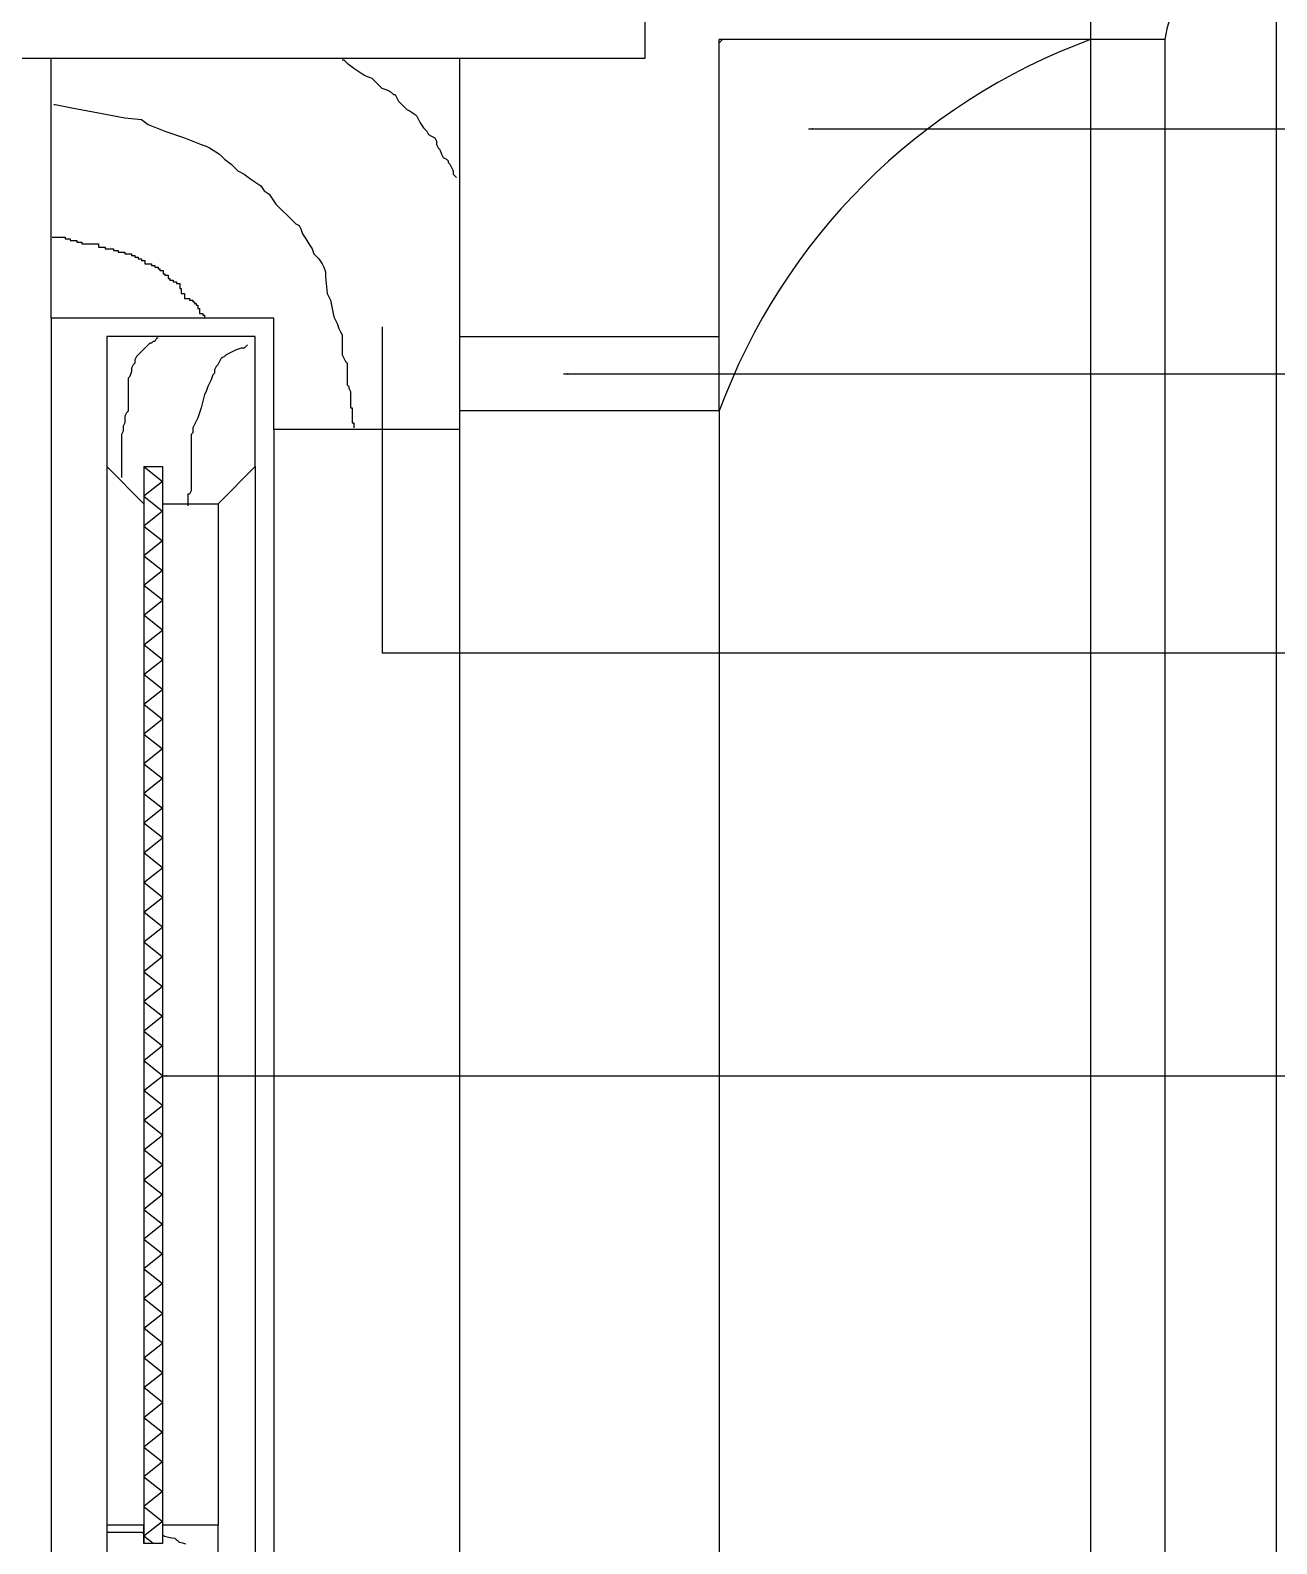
# Model space of a CAD drawing. Header units: metres. Extents: x 237 to 5358, y 156 to 7022.
# Drawn here: x 4088 to 4759, y 5447 to 6262 of the extents above; entities that cross this region are included whole.
import ezdxf

# ---------------------------------------------------------------- set-up
doc = ezdxf.new("R2010")
doc.units = ezdxf.units.M
for name, color, linetype in [('2', 2, 'Continuous'), ('3', 3, 'Continuous'), ('4', 4, 'Continuous'), ('7', 7, 'Continuous'), ('BH', 3, 'Continuous'), ('DIM', 3, 'Continuous')]:
    doc.layers.add(name, color=color, linetype=linetype)
doc.dimstyles.get("Standard").update_dxf_attribs({"dimtxt": 2.5, "dimasz": 2.5, "dimexe": 1.25, "dimexo": 0.625, "dimtad": 1, "dimcen": 2.5, "dimazin": 3, "dimtfac": 1, "dimtmove": 0, "dimatfit": 3})

# ---------------------------------------------------------------- blocks, each defined once
blk = doc.blocks.new('BH2')
at = {"layer": 'BH'}
blk.add_lwpolyline([(0, 32), (5, 28), (0, 24), (5, 20), (0, 16), (5, 12), (0, 8), (5, 4), (0, 0)], dxfattribs=at)

msp = doc.modelspace()

# ---------------------------------------------------------------- hatches: boundary and pattern name
at = {"layer": 'BH'}
h = msp.add_hatch(dxfattribs=at)
h.set_pattern_fill('ANSI33', scale=200)
h.paths.add_polyline_path([(4659.08, 6979.9), (4619.08, 6971.14), (4619.08, 6576.88), (4659.08, 6576.88)])
h.paths.add_polyline_path([(4759.08, 6486.88), (4759.08, 6516.88, -0.33), (4699.08, 6576.88), (4659.08, 6576.88), (4659.08, 6256.88), (4699.08, 6256.88, -0.33), (4759.08, 6316.88), (4759.08, 6346.88, -0.86)])
h.paths.add_polyline_path([(4659.08, 6256.88), (4459.08, 6256.88), (4459.08, 6056.88, -0.22)])
h.paths.add_polyline_path([(4459.08, 6056.88), (4459.08, 6096.88), (4319.08, 6096.88), (4319.08, 6056.88)])
h = msp.add_hatch(dxfattribs=at)
h.set_pattern_fill('AR-CONC', scale=10)
h.paths.add_polyline_path([(4619.08, 6296.88), (4419.08, 6296.88), (4419.08, 6246.88), (4319.08, 6246.88), (4319.08, 6096.88), (4459.08, 6096.88), (4459.08, 6256.88), (4659.08, 6256.88), (4659.08, 6576.88), (4619.08, 6576.88), (4619.08, 6971.14), (4579.08, 6962.37), (4579.08, 6536.88), (4619.08, 6536.88)])
h = msp.add_hatch(dxfattribs=at)
h.set_pattern_fill('AR-CONC', scale=50)
h.paths.add_polyline_path([(4579.08, 6962.37), (3924.13, 6818.86), (3924.13, 6246.88), (4319.08, 6246.88), (4419.08, 6246.88), (4419.08, 6296.88), (4619.08, 6296.88), (4619.08, 6536.88), (4579.08, 6536.88)])
h = msp.add_hatch(dxfattribs=at)
h.set_pattern_fill('ANSI31', scale=1000)
h.paths.add_polyline_path([(4419.08, 6296.88), (4619.08, 6296.88), (4619.08, 6536.88), (4579.08, 6536.88), (4579.08, 6962.37), (3924.13, 6818.86), (3924.13, 6246.88), (4319.08, 6246.88), (4419.08, 6246.88)])

# ---------------------------------------------------------------- linework, layer by layer
at = {"layer": '2'}
msp.add_lwpolyline([(3924.13, 6818.86), (3924.13, 6246.88), (4319.08, 6246.88), (4319.08, 6246.88), (4419.08, 6246.88), (4419.08, 6296.88), (4619.08, 6296.88), (4619.08, 6536.88), (4579.08, 6536.88), (4579.08, 6962.37)], dxfattribs=at)
at = {"layer": '3'}
msp.add_line((4189.08, 6006.88), (4189.08, 5456.87), dxfattribs=at)
msp.add_lwpolyline([(4699.08, 6256.88), (4699.08, 2941.04), (4699.08, 2096.88)], dxfattribs=at)
at = {"layer": '4'}
for p, q in [((4659.08, 6576.88), (4659.08, 6256.88)), ((4659.08, 6256.88), (4459.08, 6256.88)), ((4459.08, 6056.88), (4459.08, 6256.88)), ((4099.08, 6106.88), (4099.08, 4756.87)), ((4319.08, 6096.88), (4459.08, 6096.88)), ((4319.08, 6046.88), (4319.08, 4816.87)), ((4129.08, 6026.88), (4129.08, 5456.87)), ((4209.08, 6026.88), (4209.08, 4836.87))]:
    msp.add_line(p, q, dxfattribs=at)
msp.add_lwpolyline([(4659.08, 6576.88), (4699.08, 6576.88, 0.33), (4759.08, 6516.88), (4759.08, 6486.88, 0.86), (4759.08, 6346.88), (4759.08, 6316.88, 0.33), (4699.08, 6256.88), (4659.08, 6256.88, 0.22), (4459.08, 6056.88), (4319.08, 6056.88)], format="xyb", dxfattribs=at)
for points in [[(4759.08, 6486.88), (4759.08, 2941.04), (4759.08, 2096.88), (4799.08, 2096.88), (4799.08, 2056.88), (4759.08, 2056.88), (4759.08, 2016.88), (4799.08, 2016.88), (4799.08, 1416.88)], [(4159.08, 6006.88), (4189.08, 6006.88), (4209.08, 6026.88), (4209.08, 6096.88), (4129.08, 6096.88), (4129.08, 6026.88), (4149.08, 6006.88)], [(4459.08, 6056.88), (4459.08, 2941.04), (4459.08, 1416.88)]]:
    msp.add_lwpolyline(points, dxfattribs=at)
for points in [[(4219.08, 6046.88), (4219.08, 6106.88), (4099.08, 6106.88), (4099.08, 6246.88), (4319.08, 6246.88), (4319.08, 6046.88), (4289.08, 6046.88)], [(4189.08, 5456.87), (4159.08, 5456.87), (4159.08, 5446.87), (4149.08, 5446.87), (4149.08, 5456.87), (4129.08, 5456.87), (4129.08, 5416.87), (4149.08, 5416.87), (4149.08, 5426.87), (4159.08, 5426.87), (4159.08, 5416.87), (4189.08, 5416.87)]]:
    msp.add_lwpolyline(points, close=True, dxfattribs=at)
at = {"layer": '7'}
for p, q in [((4219.08, 6046.88), (4219.08, 4816.87)), ((4149.08, 6026.88), (4149.08, 5446.87)), ((4149.08, 6026.88), (4159.08, 6026.88)), ((4159.08, 6026.88), (4159.08, 5446.87))]:
    msp.add_line(p, q, dxfattribs=at)
msp.add_lwpolyline([(4659.08, 6256.88), (4659.08, 2941.04), (4659.08, 2096.88)], dxfattribs=at)
at = {"layer": 'BH'}
for p, q in [((4255.88, 6245.94), (4256.78, 6245.94)), ((4256.78, 6245.94), (4258.56, 6244.15)), ((4258.56, 6244.15), (4262.14, 6241.47)), ((4262.14, 6241.47), (4264.82, 6239.69)), ((4264.82, 6239.69), (4267.5, 6237.9)), ((4267.5, 6237.9), (4269.28, 6237.01)), ((4269.28, 6237.01), (4271.96, 6236.12)), ((4271.96, 6236.12), (4272.85, 6235.23)), ((4272.85, 6235.23), (4273.75, 6234.33)), ((4273.75, 6234.33), (4275.53, 6232.55)), ((4275.53, 6232.55), (4277.32, 6230.76)), ((4277.32, 6230.76), (4280, 6229.87)), ((4280, 6229.87), (4281.79, 6228.98)), ((4281.79, 6228.98), (4283.57, 6227.19)), ((4283.57, 6227.19), (4284.46, 6227.19)), ((4284.46, 6227.19), (4285.36, 6225.41)), ((4100.48, 6221.84), (4101.37, 6221.84)), ((4101.37, 6221.84), (4110.31, 6220.05)), ((4110.31, 6220.05), (4124.6, 6217.37)), ((4285.36, 6225.41), (4286.25, 6223.62)), ((4286.25, 6223.62), (4287.14, 6222.73)), ((4287.14, 6222.73), (4288.93, 6220.94)), ((4288.93, 6220.94), (4290.72, 6219.16)), ((4290.72, 6219.16), (4292.5, 6218.27)), ((4124.6, 6217.37), (4138.89, 6214.7)), ((4138.89, 6214.7), (4147.82, 6213.8)), ((4147.82, 6213.8), (4151.39, 6211.13)), ((4151.39, 6211.13), (4160.32, 6207.56)), ((4292.5, 6218.27), (4295.18, 6216.48)), ((4295.18, 6216.48), (4296.08, 6215.59)), ((4296.08, 6215.59), (4296.97, 6213.8)), ((4296.97, 6213.8), (4297.86, 6212.02)), ((4297.86, 6212.02), (4299.65, 6209.34)), ((4160.32, 6207.56), (4171.04, 6203.99)), ((4171.04, 6203.99), (4179.97, 6200.41)), ((4299.65, 6209.34), (4301.43, 6207.56)), ((4301.43, 6207.56), (4302.33, 6205.77)), ((4302.33, 6205.77), (4304.11, 6204.88)), ((4304.11, 6204.88), (4305.9, 6203.99)), ((4305.9, 6203.99), (4306.79, 6202.2)), ((4179.97, 6200.41), (4182.65, 6199.52)), ((4182.65, 6199.52), (4184.43, 6198.63)), ((4184.43, 6198.63), (4189.79, 6195.06)), ((4189.79, 6195.06), (4192.47, 6192.38)), ((4306.79, 6202.2), (4306.79, 6200.41)), ((4306.79, 6200.41), (4307.69, 6198.63)), ((4307.69, 6198.63), (4308.58, 6197.74)), ((4308.58, 6197.74), (4309.47, 6195.06)), ((4309.47, 6195.06), (4310.37, 6193.27)), ((4192.47, 6192.38), (4196.05, 6189.7)), ((4196.05, 6189.7), (4199.62, 6186.13)), ((4310.37, 6193.27), (4312.15, 6192.38)), ((4312.15, 6192.38), (4313.04, 6191.49)), ((4313.04, 6191.49), (4313.04, 6190.6)), ((4313.04, 6190.6), (4313.94, 6189.7)), ((4313.94, 6189.7), (4314.83, 6187.92)), ((4314.83, 6187.92), (4315.72, 6186.13)), ((4199.62, 6186.13), (4203.19, 6184.35)), ((4203.19, 6184.35), (4206.76, 6181.67)), ((4206.76, 6181.67), (4212.12, 6178.1)), ((4212.12, 6178.1), (4213.91, 6175.42)), ((4315.72, 6186.13), (4315.72, 6184.35)), ((4315.72, 6184.35), (4316.62, 6183.46)), ((4316.62, 6183.46), (4317.51, 6182.56)), ((4213.91, 6175.42), (4216.59, 6173.64)), ((4216.59, 6173.64), (4218.37, 6170.96)), ((4218.37, 6170.96), (4220.16, 6168.28)), ((4220.16, 6168.28), (4222.84, 6165.6)), ((4222.84, 6165.6), (4226.41, 6162.03)), ((4226.41, 6162.03), (4229.09, 6159.36)), ((4229.09, 6159.36), (4230.88, 6157.57)), ((4230.88, 6157.57), (4232.66, 6156.68)), ((4232.66, 6156.68), (4233.56, 6154.89)), ((4233.56, 6154.89), (4234.45, 6152.22)), ((4099.59, 6150.43), (4106.73, 6150.43)), ((4106.73, 6150.43), (4106.73, 6149.54)), ((4106.73, 6149.54), (4109.41, 6149.54)), ((4109.41, 6149.54), (4109.41, 6148.65)), ((4109.41, 6148.65), (4112.98, 6148.65)), ((4112.98, 6148.65), (4112.98, 6147.75)), ((4112.98, 6147.75), (4115.66, 6147.75)), ((4115.66, 6147.75), (4115.66, 6146.86)), ((4115.66, 6146.86), (4124.6, 6146.86)), ((4124.6, 6146.86), (4124.6, 6145.07)), ((4234.45, 6152.22), (4236.24, 6149.54)), ((4236.24, 6149.54), (4238.02, 6146.86)), ((4238.02, 6146.86), (4239.81, 6144.18)), ((4124.6, 6145.07), (4128.17, 6145.07)), ((4128.17, 6145.07), (4128.17, 6144.18)), ((4128.17, 6144.18), (4132.63, 6144.18)), ((4132.63, 6144.18), (4132.63, 6143.29)), ((4132.63, 6143.29), (4135.31, 6143.29)), ((4135.31, 6143.29), (4135.31, 6142.4)), ((4135.31, 6142.4), (4138.89, 6142.4)), ((4138.89, 6142.4), (4138.89, 6141.5)), ((4138.89, 6141.5), (4142.46, 6141.5)), ((4142.46, 6141.5), (4142.46, 6140.61)), ((4142.46, 6140.61), (4144.24, 6140.61)), ((4144.24, 6140.61), (4144.24, 6139.72)), ((4144.24, 6139.72), (4146.03, 6139.72)), ((4146.03, 6139.72), (4146.03, 6138.83)), ((4146.03, 6138.83), (4147.82, 6138.83)), ((4147.82, 6138.83), (4147.82, 6137.93)), ((4147.82, 6137.93), (4149.6, 6137.93)), ((4149.6, 6137.93), (4149.6, 6136.15)), ((4239.81, 6144.18), (4240.7, 6141.5)), ((4240.7, 6141.5), (4243.38, 6138.83)), ((4243.38, 6138.83), (4245.17, 6136.15)), ((4149.6, 6136.15), (4153.18, 6136.15)), ((4153.18, 6136.15), (4153.18, 6135.26)), ((4153.18, 6135.26), (4154.96, 6135.26)), ((4154.96, 6135.26), (4154.96, 6134.36)), ((4154.96, 6134.36), (4156.75, 6134.36)), ((4156.75, 6134.36), (4156.75, 6133.47)), ((4156.75, 6133.47), (4157.64, 6133.47)), ((4157.64, 6133.47), (4157.64, 6132.58)), ((4157.64, 6132.58), (4159.43, 6132.58)), ((4159.43, 6132.58), (4159.43, 6130.79)), ((4159.43, 6130.79), (4160.32, 6130.79)), ((4160.32, 6130.79), (4160.32, 6129.9)), ((4160.32, 6129.9), (4162.11, 6129.9)), ((4162.11, 6129.9), (4162.11, 6128.12)), ((4245.17, 6136.15), (4246.06, 6134.36)), ((4246.06, 6134.36), (4246.95, 6131.69)), ((4246.95, 6131.69), (4246.95, 6129.01)), ((4162.11, 6128.12), (4163, 6128.12)), ((4163, 6128.12), (4163, 6127.22)), ((4163, 6127.22), (4164.79, 6127.22)), ((4164.79, 6127.22), (4164.79, 6126.33)), ((4164.79, 6126.33), (4166.57, 6126.33)), ((4166.57, 6126.33), (4166.57, 6125.44)), ((4166.57, 6125.44), (4168.36, 6125.44)), ((4168.36, 6125.44), (4168.36, 6122.76)), ((4168.36, 6122.76), (4169.25, 6122.76)), ((4169.25, 6122.76), (4169.25, 6120.08)), ((4246.95, 6129.01), (4247.85, 6120.08)), ((4169.25, 6120.08), (4171.04, 6120.08)), ((4171.04, 6120.08), (4171.04, 6117.4)), ((4171.04, 6117.4), (4173.72, 6117.4)), ((4173.72, 6117.4), (4173.72, 6116.51)), ((4173.72, 6116.51), (4175.5, 6116.51)), ((4175.5, 6116.51), (4175.5, 6115.62)), ((4175.5, 6115.62), (4176.4, 6115.62)), ((4176.4, 6115.62), (4176.4, 6114.73)), ((4176.4, 6114.73), (4177.29, 6114.73)), ((4177.29, 6114.73), (4177.29, 6113.83)), ((4177.29, 6113.83), (4178.18, 6113.83)), ((4178.18, 6113.83), (4178.18, 6112.05)), ((4247.85, 6120.08), (4249.63, 6116.51)), ((4249.63, 6116.51), (4251.42, 6107.59)), ((4178.18, 6112.05), (4179.08, 6112.05)), ((4179.08, 6112.05), (4179.08, 6109.37)), ((4179.08, 6109.37), (4180.86, 6109.37)), ((4180.86, 6109.37), (4180.86, 6108.48)), ((4180.86, 6108.48), (4181.76, 6108.48)), ((4181.76, 6108.48), (4181.76, 6106.69)), ((4251.42, 6107.59), (4253.21, 6104.02)), ((4253.21, 6104.02), (4254.1, 6101.34)), ((4254.1, 6101.34), (4254.99, 6099.55)), ((4254.99, 6099.55), (4255.88, 6097.77)), ((4255.88, 6097.77), (4255.88, 6087.06)), ((4147.82, 6088.84), (4146.03, 6087.06)), ((4149.6, 6090.63), (4147.82, 6088.84)), ((4151.39, 6092.41), (4149.6, 6090.63)), ((4152.28, 6093.31), (4151.39, 6092.41)), ((4153.18, 6093.31), (4152.28, 6093.31)), ((4154.07, 6094.2), (4153.18, 6093.31)), ((4154.96, 6094.2), (4154.07, 6094.2)), ((4155.85, 6095.98), (4154.96, 6094.2)), ((4156.75, 6095.98), (4155.85, 6095.98)), ((4196.94, 6088.84), (4195.15, 6087.95)), ((4198.72, 6089.73), (4196.94, 6088.84)), ((4201.4, 6090.63), (4198.72, 6089.73)), ((4203.19, 6090.63), (4201.4, 6090.63)), ((4204.08, 6091.52), (4203.19, 6090.63)), ((4204.98, 6092.41), (4204.08, 6091.52)), ((4143.35, 6081.7), (4142.46, 6079.92)), ((4144.24, 6082.59), (4143.35, 6081.7)), ((4145.14, 6086.16), (4144.24, 6084.38)), ((4144.24, 6084.38), (4144.24, 6082.59)), ((4146.03, 6087.06), (4145.14, 6086.16)), ((4188.01, 6080.81), (4187.11, 6079.02)), ((4188.9, 6081.7), (4188.01, 6080.81)), ((4189.79, 6083.49), (4188.9, 6081.7)), ((4190.69, 6085.27), (4189.79, 6083.49)), ((4192.47, 6086.16), (4190.69, 6085.27)), ((4193.37, 6087.06), (4192.47, 6086.16)), ((4195.15, 6087.95), (4193.37, 6087.06)), ((4255.88, 6087.06), (4257.67, 6083.49)), ((4257.67, 6083.49), (4258.56, 6082.59)), ((4258.56, 6082.59), (4258.56, 6070.99)), ((4141.56, 6075.45), (4140.67, 6074.56)), ((4140.67, 6074.56), (4140.67, 6056.71)), ((4142.46, 6078.13), (4141.56, 6075.45)), ((4142.46, 6079.92), (4142.46, 6078.13)), ((4185.33, 6073.67), (4184.43, 6071.88)), ((4186.22, 6076.35), (4185.33, 6073.67)), ((4187.11, 6077.24), (4186.22, 6076.35)), ((4187.11, 6079.02), (4187.11, 6077.24)), ((4181.76, 6065.64), (4180.86, 6062.06)), ((4182.65, 6067.42), (4181.76, 6065.64)), ((4183.54, 6070.1), (4182.65, 6067.42)), ((4184.43, 6071.88), (4183.54, 6070.1)), ((4258.56, 6070.99), (4259.46, 6070.1)), ((4259.46, 6070.1), (4259.46, 6069.21)), ((4259.46, 6069.21), (4260.35, 6067.42)), ((4260.35, 6067.42), (4260.35, 6058.49)), ((4139.78, 6055.82), (4138.89, 6054.03)), ((4140.67, 6056.71), (4139.78, 6055.82)), ((4179.97, 6058.49), (4178.18, 6053.14)), ((4180.86, 6062.06), (4179.97, 6058.49)), ((4260.35, 6058.49), (4261.24, 6058.49)), ((4261.24, 6058.49), (4261.24, 6050.46)), ((4138.89, 6050.46), (4137.99, 6048.68)), ((4137.99, 6048.68), (4137.99, 6046)), ((4138.89, 6054.03), (4138.89, 6050.46)), ((4176.4, 6049.57), (4175.5, 6047.78)), ((4175.5, 6047.78), (4175.5, 6045.11)), ((4177.29, 6051.35), (4176.4, 6049.57)), ((4178.18, 6053.14), (4177.29, 6051.35)), ((4261.24, 6050.46), (4262.14, 6050.46)), ((4262.14, 6050.46), (4262.14, 6047.78)), ((4137.99, 6046), (4137.1, 6044.21)), ((4137.1, 6044.21), (4137.1, 6021.01)), ((4175.5, 6045.11), (4174.61, 6044.21)), ((4174.61, 6044.21), (4174.61, 6013.87)), ((4173.72, 6012.08), (4172.82, 6012.08)), ((4172.82, 6012.08), (4172.82, 6005.83)), ((4174.61, 6013.87), (4173.72, 6012.08)), ((4129.46, 5453.05), (4148.01, 5453.05)), ((4148.01, 5453.05), (4148.17, 5452.9)), ((4148.17, 5452.9), (4148.49, 5452.9)), ((4148.49, 5452.9), (4148.49, 5452.74)), ((4148.49, 5452.74), (4148.64, 5452.74)), ((4148.64, 5452.74), (4148.64, 5452.42)), ((4148.64, 5452.42), (4148.8, 5452.27)), ((4159.49, 5451.48), (4159.49, 5451.32)), ((4159.49, 5451.32), (4160.12, 5450.85)), ((4160.12, 5450.85), (4162.32, 5450.38)), ((4162.32, 5450.38), (4164.21, 5450.07)), ((4164.21, 5450.07), (4165.78, 5449.75)), ((4165.78, 5449.75), (4166.41, 5449.12)), ((4166.41, 5449.12), (4167.04, 5448.65)), ((4167.04, 5448.65), (4167.67, 5448.02)), ((4167.67, 5448.02), (4168.3, 5447.71)), ((4168.3, 5447.71), (4169.87, 5447.24)), ((4169.87, 5447.24), (4171.44, 5446.77))]:
    msp.add_line(p, q, dxfattribs=at)
msp.add_lwpolyline([(4154.09, 5446.87), (4149.08, 5450.88)], dxfattribs=at)

# ---------------------------------------------------------------- block references
at = {"layer": '3', "xscale": 2, "yscale": 2, "zscale": 2}
for p in [(4149.08, 5962.88), (4149.08, 5834.88), (4149.08, 5706.88), (4149.08, 5578.88), (4149.08, 5450.88)]:
    msp.add_blockref('BH2', p, dxfattribs=at)
at = {"layer": '3', "xscale": -2, "yscale": 2, "zscale": 2, "rotation": 180}
for p in [(4149.08, 5962.88), (4149.08, 5834.88), (4149.08, 5706.88), (4149.08, 5578.88)]:
    msp.add_blockref('BH2', p, dxfattribs=at)

# ---------------------------------------------------------------- leaders
at = {"layer": 'DIM'}
for points in [[(4507.13, 6208.83), (4931.25, 6208.83)], [(4277.46, 6102.16), (4277.46, 5926.62), (4933.69, 5926.62)], [(4375.18, 6076.88), (4933.69, 6076.88)], [(4159.08, 5698.88), (4933.68, 5698.88)]]:
    msp.add_leader(points, dimstyle='Standard', dxfattribs=at)

doc.saveas('drawing.dxf')
